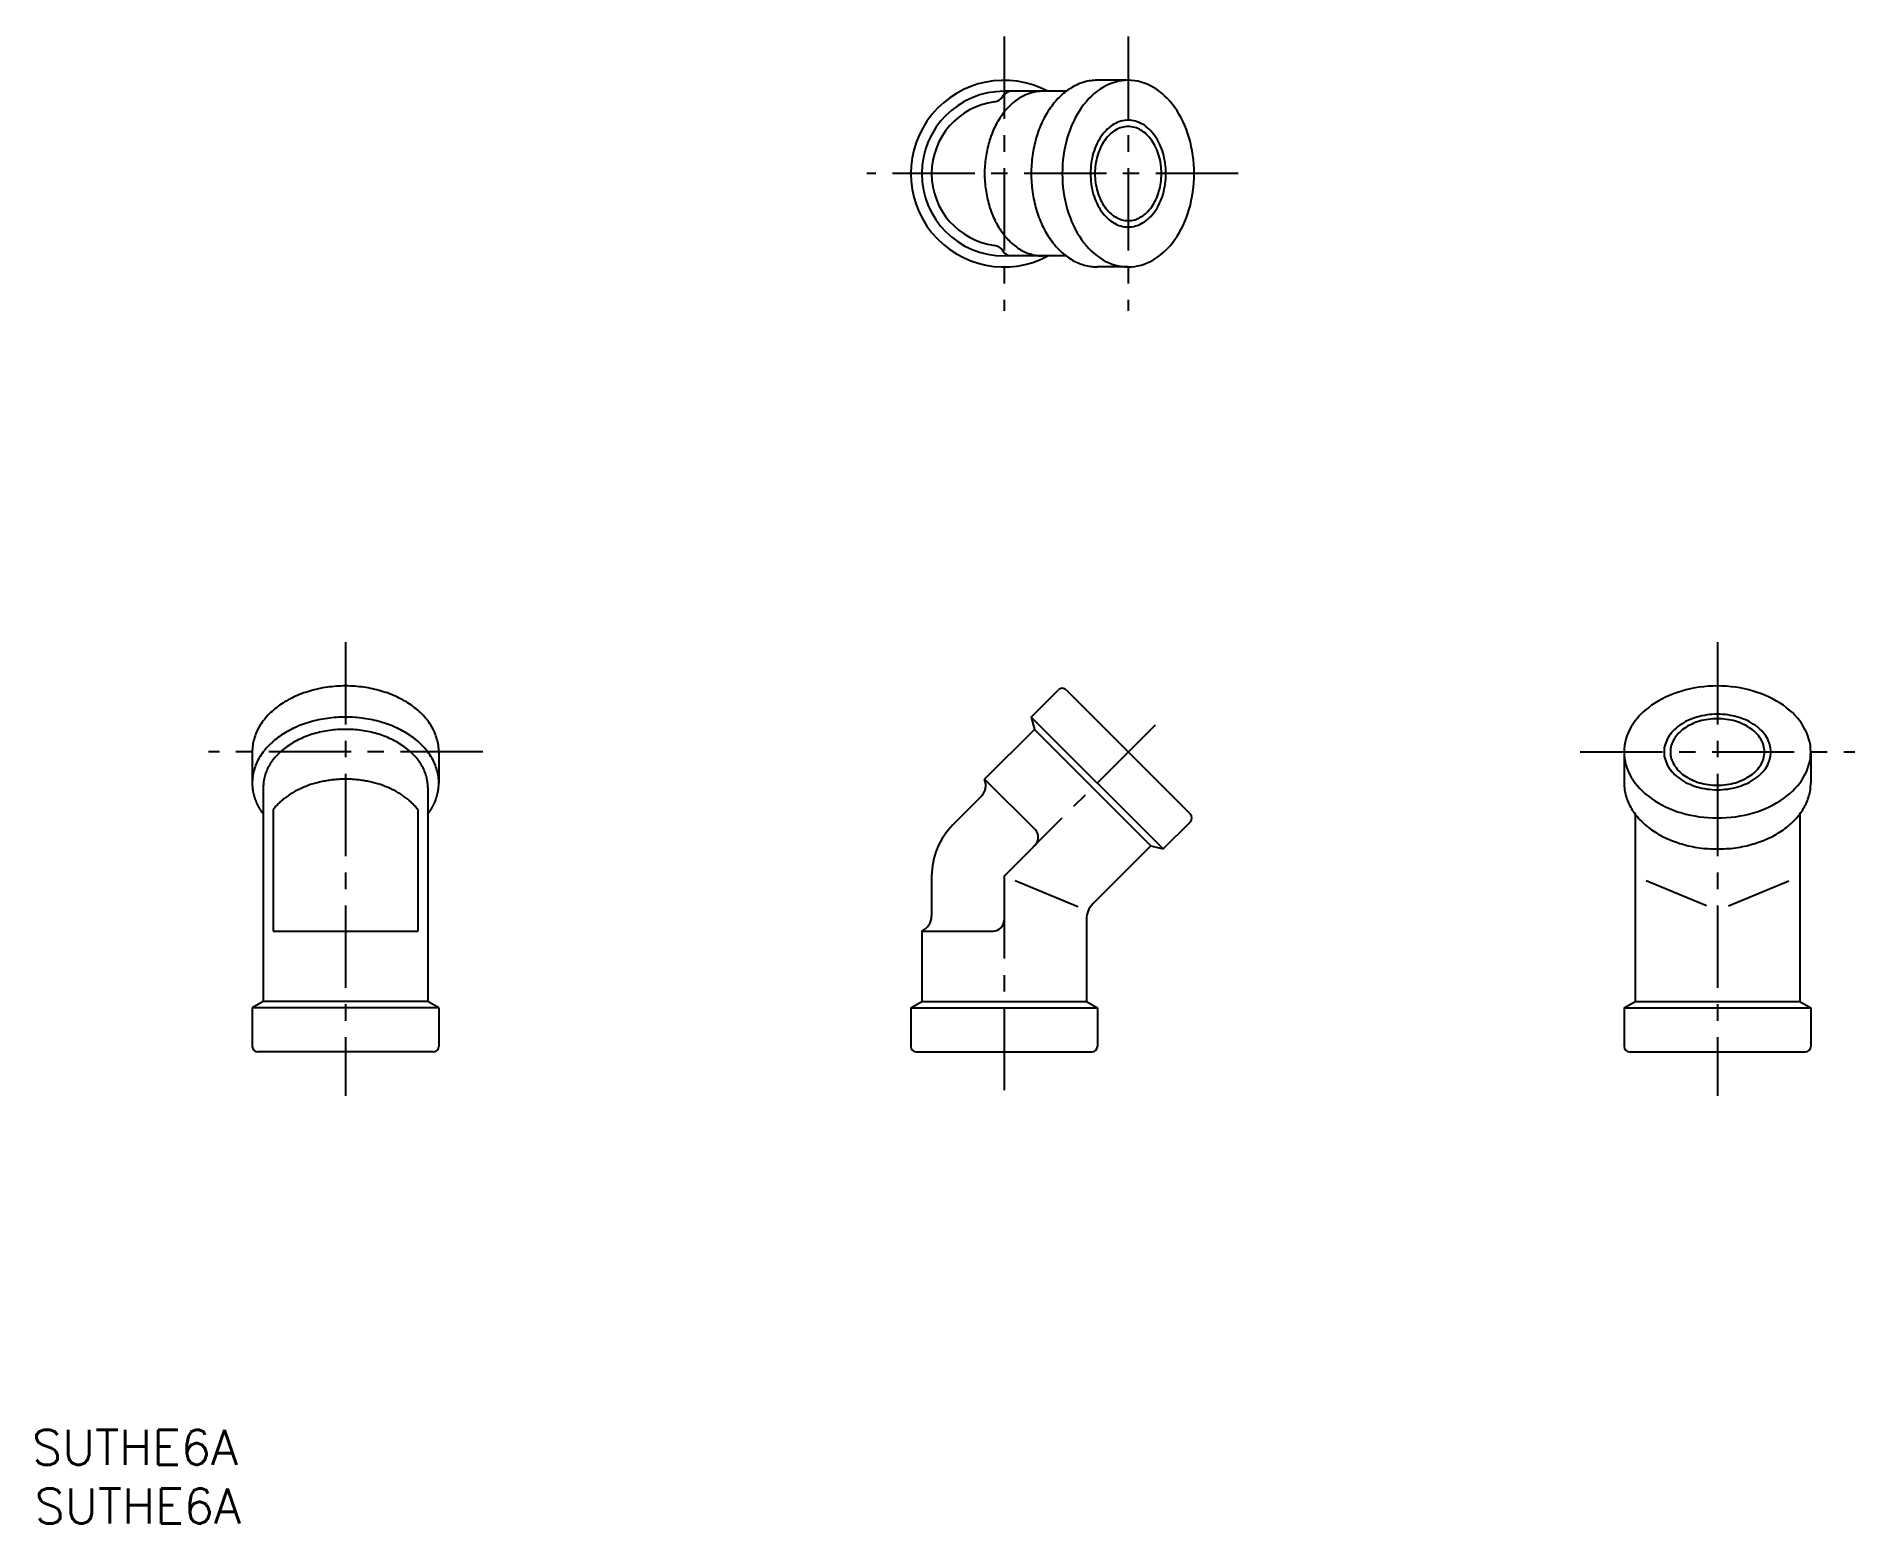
# Model space of a CAD drawing. Extents: x 125 to 291, y 34 to 169.
import ezdxf

# ---------------------------------------------------------------- set-up
doc = ezdxf.new("R2010")
doc.units = 0
doc.linetypes.add('CENTER', pattern=[12, 7.5, -1.5, 1.5, -1.5])
doc.layers.get('0').update_dxf_attribs({"linetype": 'CONTINUOUS'})
doc.layers.add('CENTER', color=1, linetype='CENTER')
doc.styles.get("Standard").update_dxf_attribs({"font": 'txt', "bigfont": 'BIGFONT'})

msp = doc.modelspace()

# ---------------------------------------------------------------- linework, layer by layer
at = {"color": 7, "linetype": 'CONTINUOUS'}
for p, q in [((219.13, 164.11), (213.48, 164.11)), ((224.79, 165.11), (221.96, 165.11)), ((219.13, 149.11), (213.48, 149.11)), ((224.79, 148.11), (221.96, 148.11)), ((215.95, 107.11), (218.43, 109.58)), ((219.13, 109.58), (230.45, 98.27)), ((215.95, 107.11), (216.25, 105.99)), ((215.95, 107.11), (227.97, 95.09)), ((211.71, 101.45), (216.25, 105.99)), ((216.25, 105.99), (226.86, 95.39)), ((144.98, 103.93), (144.98, 101.1)), ((161.98, 103.93), (161.98, 101.1)), ((269.98, 103.93), (269.98, 101.1)), ((286.98, 103.93), (286.98, 101.1)), ((211.71, 101.45), (216.3, 96.86)), ((145.98, 100.69), (145.98, 81.19)), ((160.98, 100.69), (160.98, 81.19)), ((208.81, 97.28), (211.37, 99.84)), ((146.88, 98.67), (146.88, 87.61)), ((160.08, 98.67), (160.08, 87.61)), ((270.98, 98.27), (270.98, 81.19)), ((285.98, 98.27), (285.98, 81.19)), ((227.97, 95.09), (230.45, 97.56)), ((216.3, 95.44), (213.48, 92.61)), ((221.56, 90.09), (226.86, 95.39)), ((226.86, 95.39), (227.97, 95.09)), ((206.88, 92.61), (206.88, 88.99)), ((213.48, 92.61), (213.48, 88.61)), ((220.2, 89.83), (214.48, 92.2)), ((277.48, 89.92), (271.98, 92.2)), ((279.48, 89.92), (284.98, 92.2)), ((220.98, 88.68), (220.98, 81.19)), ((146.88, 87.61), (160.08, 87.61)), ((205.98, 87.61), (205.98, 81.19)), ((205.98, 87.61), (212.48, 87.61)), ((145.98, 81.19), (144.98, 80.61)), ((160.98, 81.19), (145.98, 81.19)), ((161.98, 80.61), (160.98, 81.19)), ((204.98, 80.61), (205.98, 81.19)), ((205.98, 81.19), (220.98, 81.19)), ((220.98, 81.19), (221.98, 80.61)), ((269.98, 80.61), (270.98, 81.19)), ((270.98, 81.19), (285.98, 81.19)), ((285.98, 81.19), (286.98, 80.61)), ((161.98, 80.61), (144.98, 80.61)), ((144.98, 80.61), (144.98, 77.11)), ((161.98, 80.61), (161.98, 77.11)), ((204.98, 80.61), (204.98, 77.11)), ((204.98, 80.61), (221.98, 80.61)), ((221.98, 80.61), (221.98, 77.11)), ((269.98, 80.61), (269.98, 77.11)), ((269.98, 80.61), (286.98, 80.61)), ((286.98, 80.61), (286.98, 77.11)), ((161.48, 76.61), (145.48, 76.61)), ((205.48, 76.61), (221.48, 76.61)), ((270.48, 76.61), (286.48, 76.61))]:
    msp.add_line(p, q, dxfattribs=at)
for points in [[(217.01, 164.11, 0), (216.88, 164.11, 0), (216.75, 164.1, 0), (216.62, 164.09, 0), (216.49, 164.08, 0), (216.36, 164.06, 0), (216.23, 164.03, 0), (216.1, 164, 0), (215.98, 163.97, 0), (215.85, 163.93, 0), (215.72, 163.89, 0), (215.6, 163.84, 0), (215.47, 163.79, 0), (215.35, 163.74, 0), (215.22, 163.68, 0), (215.1, 163.61, 0), (214.98, 163.54, 0), (214.86, 163.47, 0), (214.74, 163.39, 0), (214.63, 163.31, 0), (214.51, 163.23, 0), (214.4, 163.14, 0), (214.28, 163.05, 0), (214.17, 162.95, 0), (214.06, 162.85, 0), (213.96, 162.75, 0), (213.85, 162.64, 0), (213.75, 162.53, 0), (213.65, 162.41, 0), (213.55, 162.29, 0), (213.45, 162.17, 0), (213.35, 162.04, 0), (213.26, 161.92, 0), (213.17, 161.78, 0), (213.08, 161.65, 0), (213, 161.51, 0), (212.91, 161.37, 0), (212.83, 161.23, 0), (212.75, 161.08, 0), (212.68, 160.93, 0), (212.6, 160.78, 0), (212.53, 160.63, 0), (212.46, 160.47, 0), (212.4, 160.31, 0), (212.33, 160.15, 0), (212.27, 159.99, 0), (212.22, 159.82, 0), (212.16, 159.65, 0), (212.11, 159.48, 0), (212.06, 159.31, 0), (212.02, 159.14, 0), (211.97, 158.97, 0), (211.94, 158.79, 0), (211.9, 158.61, 0), (211.87, 158.44, 0), (211.84, 158.26, 0), (211.81, 158.08, 0), (211.79, 157.9, 0), (211.76, 157.71, 0), (211.75, 157.53, 0), (211.73, 157.35, 0), (211.72, 157.16, 0), (211.71, 156.98, 0), (211.71, 156.8, 0), (211.71, 156.61, 0), (211.71, 156.43, 0), (211.71, 156.25, 0), (211.72, 156.06, 0), (211.73, 155.88, 0), (211.75, 155.69, 0), (211.76, 155.51, 0), (211.79, 155.33, 0), (211.81, 155.15, 0), (211.84, 154.97, 0), (211.87, 154.79, 0), (211.9, 154.61, 0), (211.94, 154.44, 0), (211.97, 154.26, 0), (212.02, 154.09, 0), (212.06, 153.91, 0), (212.11, 153.74, 0), (212.16, 153.57, 0), (212.22, 153.41, 0), (212.27, 153.24, 0), (212.33, 153.08, 0), (212.4, 152.92, 0), (212.46, 152.76, 0), (212.53, 152.6, 0), (212.6, 152.45, 0), (212.68, 152.29, 0), (212.75, 152.15, 0), (212.83, 152, 0), (212.91, 151.85, 0), (213, 151.71, 0), (213.08, 151.58, 0), (213.17, 151.44, 0), (213.26, 151.31, 0), (213.35, 151.18, 0), (213.45, 151.06, 0), (213.55, 150.93, 0), (213.65, 150.82, 0), (213.75, 150.7, 0), (213.85, 150.59, 0), (213.96, 150.48, 0), (214.06, 150.38, 0), (214.17, 150.28, 0), (214.28, 150.18, 0), (214.4, 150.09, 0), (214.51, 150, 0), (214.63, 149.91, 0), (214.74, 149.83, 0), (214.86, 149.76, 0), (214.98, 149.68, 0), (215.1, 149.62, 0), (215.22, 149.55, 0), (215.35, 149.49, 0), (215.47, 149.44, 0), (215.6, 149.38, 0), (215.72, 149.34, 0), (215.85, 149.29, 0), (215.98, 149.26, 0), (216.1, 149.22, 0), (216.23, 149.19, 0), (216.36, 149.17, 0), (216.49, 149.15, 0), (216.62, 149.13, 0), (216.75, 149.12, 0), (216.88, 149.12, 0), (217.01, 149.11, 0)], [(221.96, 165.11, 0), (221.81, 165.11, 0), (221.67, 165.1, 0), (221.52, 165.09, 0), (221.37, 165.07, 0), (221.22, 165.05, 0), (221.08, 165.02, 0), (220.93, 164.99, 0), (220.79, 164.95, 0), (220.64, 164.91, 0), (220.5, 164.86, 0), (220.36, 164.81, 0), (220.22, 164.75, 0), (220.07, 164.68, 0), (219.94, 164.62, 0), (219.8, 164.54, 0), (219.66, 164.47, 0), (219.53, 164.38, 0), (219.39, 164.3, 0), (219.26, 164.21, 0), (219.13, 164.11, 0), (219, 164.01, 0), (218.87, 163.9, 0), (218.75, 163.79, 0), (218.62, 163.68, 0), (218.5, 163.56, 0), (218.38, 163.44, 0), (218.26, 163.31, 0), (218.15, 163.18, 0), (218.03, 163.05, 0), (217.93, 162.91, 0), (217.82, 162.77, 0), (217.71, 162.62, 0), (217.61, 162.47, 0), (217.51, 162.32, 0), (217.41, 162.16, 0), (217.31, 162.01, 0), (217.22, 161.84, 0), (217.13, 161.68, 0), (217.05, 161.51, 0), (216.96, 161.34, 0), (216.88, 161.16, 0), (216.81, 160.98, 0), (216.73, 160.8, 0), (216.66, 160.62, 0), (216.59, 160.44, 0), (216.53, 160.25, 0), (216.47, 160.06, 0), (216.41, 159.87, 0), (216.35, 159.67, 0), (216.3, 159.48, 0), (216.25, 159.28, 0), (216.21, 159.08, 0), (216.17, 158.88, 0), (216.13, 158.68, 0), (216.1, 158.48, 0), (216.07, 158.27, 0), (216.04, 158.07, 0), (216.01, 157.86, 0), (216, 157.65, 0), (215.98, 157.45, 0), (215.97, 157.24, 0), (215.96, 157.03, 0), (215.95, 156.82, 0), (215.95, 156.61, 0), (215.95, 156.41, 0), (215.96, 156.2, 0), (215.97, 155.99, 0), (215.98, 155.78, 0), (216, 155.57, 0), (216.01, 155.37, 0), (216.04, 155.16, 0), (216.07, 154.96, 0), (216.1, 154.75, 0), (216.13, 154.55, 0), (216.17, 154.35, 0), (216.21, 154.15, 0), (216.25, 153.95, 0), (216.3, 153.75, 0), (216.35, 153.55, 0), (216.41, 153.36, 0), (216.47, 153.17, 0), (216.53, 152.98, 0), (216.59, 152.79, 0), (216.66, 152.61, 0), (216.73, 152.42, 0), (216.81, 152.24, 0), (216.88, 152.07, 0), (216.96, 151.89, 0), (217.05, 151.72, 0), (217.13, 151.55, 0), (217.22, 151.38, 0), (217.31, 151.22, 0), (217.41, 151.06, 0), (217.51, 150.91, 0), (217.61, 150.75, 0), (217.71, 150.6, 0), (217.82, 150.46, 0), (217.93, 150.31, 0), (218.03, 150.18, 0), (218.15, 150.04, 0), (218.26, 149.91, 0), (218.38, 149.79, 0), (218.5, 149.66, 0), (218.62, 149.55, 0), (218.75, 149.43, 0), (218.87, 149.32, 0), (219, 149.22, 0), (219.13, 149.12, 0), (219.26, 149.02, 0), (219.39, 148.93, 0), (219.53, 148.84, 0), (219.66, 148.76, 0), (219.8, 148.68, 0), (219.94, 148.61, 0), (220.07, 148.54, 0), (220.22, 148.48, 0), (220.36, 148.42, 0), (220.5, 148.37, 0), (220.64, 148.32, 0), (220.79, 148.28, 0), (220.93, 148.24, 0), (221.08, 148.21, 0), (221.22, 148.18, 0), (221.37, 148.15, 0), (221.52, 148.14, 0), (221.67, 148.12, 0), (221.81, 148.12, 0), (221.96, 148.11, 0)], [(224.79, 165.11, 0), (224.49, 165.1, 0), (224.2, 165.07, 0), (223.91, 165.02, 0), (223.62, 164.95, 0), (223.33, 164.86, 0), (223.04, 164.75, 0), (222.76, 164.62, 0), (222.49, 164.47, 0), (222.22, 164.3, 0), (221.96, 164.11, 0), (221.7, 163.9, 0), (221.45, 163.68, 0), (221.21, 163.44, 0), (220.98, 163.18, 0), (220.75, 162.91, 0), (220.54, 162.62, 0), (220.34, 162.32, 0), (220.14, 162.01, 0), (219.96, 161.68, 0), (219.79, 161.34, 0), (219.63, 160.98, 0), (219.49, 160.62, 0), (219.36, 160.25, 0), (219.24, 159.87, 0), (219.13, 159.48, 0), (219.04, 159.08, 0), (218.96, 158.68, 0), (218.89, 158.27, 0), (218.84, 157.86, 0), (218.81, 157.45, 0), (218.79, 157.03, 0), (218.78, 156.61, 0), (218.79, 156.2, 0), (218.81, 155.78, 0), (218.84, 155.37, 0), (218.89, 154.96, 0), (218.96, 154.55, 0), (219.04, 154.15, 0), (219.13, 153.75, 0), (219.24, 153.36, 0), (219.36, 152.98, 0), (219.49, 152.61, 0), (219.63, 152.24, 0), (219.79, 151.89, 0), (219.96, 151.55, 0), (220.14, 151.22, 0), (220.34, 150.91, 0), (220.54, 150.6, 0), (220.75, 150.31, 0), (220.98, 150.04, 0), (221.21, 149.79, 0), (221.45, 149.55, 0), (221.7, 149.32, 0), (221.96, 149.12, 0), (222.22, 148.93, 0), (222.49, 148.76, 0), (222.76, 148.61, 0), (223.04, 148.48, 0), (223.33, 148.37, 0), (223.62, 148.28, 0), (223.91, 148.21, 0), (224.2, 148.15, 0), (224.49, 148.12, 0), (224.79, 148.11, 0), (225.08, 148.12, 0), (225.38, 148.15, 0), (225.67, 148.21, 0), (225.96, 148.28, 0), (226.25, 148.37, 0), (226.53, 148.48, 0), (226.81, 148.61, 0), (227.09, 148.76, 0), (227.36, 148.93, 0), (227.62, 149.12, 0), (227.88, 149.32, 0), (228.13, 149.55, 0), (228.37, 149.79, 0), (228.6, 150.04, 0), (228.83, 150.31, 0), (229.04, 150.6, 0), (229.24, 150.91, 0), (229.44, 151.22, 0), (229.62, 151.55, 0), (229.79, 151.89, 0), (229.94, 152.24, 0), (230.09, 152.61, 0), (230.22, 152.98, 0), (230.34, 153.36, 0), (230.45, 153.75, 0), (230.54, 154.15, 0), (230.62, 154.55, 0), (230.68, 154.96, 0), (230.74, 155.37, 0), (230.77, 155.78, 0), (230.79, 156.2, 0), (230.8, 156.61, 0), (230.79, 157.03, 0), (230.77, 157.45, 0), (230.74, 157.86, 0), (230.68, 158.27, 0), (230.62, 158.68, 0), (230.54, 159.08, 0), (230.45, 159.48, 0), (230.34, 159.87, 0), (230.22, 160.25, 0), (230.09, 160.62, 0), (229.94, 160.98, 0), (229.79, 161.34, 0), (229.62, 161.68, 0), (229.44, 162.01, 0), (229.24, 162.32, 0), (229.04, 162.62, 0), (228.83, 162.91, 0), (228.6, 163.18, 0), (228.37, 163.44, 0), (228.13, 163.68, 0), (227.88, 163.9, 0), (227.62, 164.11, 0), (227.36, 164.3, 0), (227.09, 164.47, 0), (226.81, 164.62, 0), (226.53, 164.75, 0), (226.25, 164.86, 0), (225.96, 164.95, 0), (225.67, 165.02, 0), (225.38, 165.07, 0), (225.08, 165.1, 0), (224.79, 165.11, 0)], [(224.79, 161.48, 0), (224.62, 161.47, 0), (224.45, 161.45, 0), (224.28, 161.43, 0), (224.12, 161.38, 0), (223.95, 161.33, 0), (223.79, 161.27, 0), (223.63, 161.19, 0), (223.47, 161.11, 0), (223.32, 161.01, 0), (223.17, 160.9, 0), (223.02, 160.78, 0), (222.88, 160.66, 0), (222.74, 160.52, 0), (222.61, 160.37, 0), (222.48, 160.22, 0), (222.36, 160.05, 0), (222.24, 159.88, 0), (222.13, 159.7, 0), (222.03, 159.51, 0), (221.93, 159.31, 0), (221.84, 159.11, 0), (221.76, 158.91, 0), (221.68, 158.69, 0), (221.61, 158.47, 0), (221.55, 158.25, 0), (221.5, 158.03, 0), (221.45, 157.79, 0), (221.42, 157.56, 0), (221.39, 157.33, 0), (221.37, 157.09, 0), (221.35, 156.85, 0), (221.35, 156.61, 0), (221.35, 156.38, 0), (221.37, 156.14, 0), (221.39, 155.9, 0), (221.42, 155.66, 0), (221.45, 155.43, 0), (221.5, 155.2, 0), (221.55, 154.97, 0), (221.61, 154.75, 0), (221.68, 154.53, 0), (221.76, 154.32, 0), (221.84, 154.11, 0), (221.93, 153.91, 0), (222.03, 153.72, 0), (222.13, 153.53, 0), (222.24, 153.35, 0), (222.36, 153.17, 0), (222.48, 153.01, 0), (222.61, 152.85, 0), (222.74, 152.71, 0), (222.88, 152.57, 0), (223.02, 152.44, 0), (223.17, 152.32, 0), (223.32, 152.22, 0), (223.47, 152.12, 0), (223.63, 152.03, 0), (223.79, 151.96, 0), (223.95, 151.9, 0), (224.12, 151.84, 0), (224.28, 151.8, 0), (224.45, 151.77, 0), (224.62, 151.75, 0), (224.79, 151.75, 0), (224.96, 151.75, 0), (225.13, 151.77, 0), (225.29, 151.8, 0), (225.46, 151.84, 0), (225.62, 151.9, 0), (225.79, 151.96, 0), (225.95, 152.03, 0), (226.1, 152.12, 0), (226.26, 152.22, 0), (226.41, 152.32, 0), (226.56, 152.44, 0), (226.7, 152.57, 0), (226.84, 152.71, 0), (226.97, 152.85, 0), (227.1, 153.01, 0), (227.22, 153.17, 0), (227.34, 153.35, 0), (227.45, 153.53, 0), (227.55, 153.72, 0), (227.65, 153.91, 0), (227.74, 154.11, 0), (227.82, 154.32, 0), (227.9, 154.53, 0), (227.97, 154.75, 0), (228.03, 154.97, 0), (228.08, 155.2, 0), (228.13, 155.43, 0), (228.16, 155.66, 0), (228.19, 155.9, 0), (228.21, 156.14, 0), (228.22, 156.38, 0), (228.23, 156.61, 0), (228.22, 156.85, 0), (228.21, 157.09, 0), (228.19, 157.33, 0), (228.16, 157.56, 0), (228.13, 157.79, 0), (228.08, 158.03, 0), (228.03, 158.25, 0), (227.97, 158.47, 0), (227.9, 158.69, 0), (227.82, 158.91, 0), (227.74, 159.11, 0), (227.65, 159.31, 0), (227.55, 159.51, 0), (227.45, 159.7, 0), (227.34, 159.88, 0), (227.22, 160.05, 0), (227.1, 160.22, 0), (226.97, 160.37, 0), (226.84, 160.52, 0), (226.7, 160.66, 0), (226.56, 160.78, 0), (226.41, 160.9, 0), (226.26, 161.01, 0), (226.1, 161.11, 0), (225.95, 161.19, 0), (225.79, 161.27, 0), (225.62, 161.33, 0), (225.46, 161.38, 0), (225.29, 161.43, 0), (225.13, 161.45, 0), (224.96, 161.47, 0), (224.79, 161.48, 0)], [(224.79, 160.9, 0), (224.64, 160.89, 0), (224.49, 160.88, 0), (224.34, 160.85, 0), (224.2, 160.81, 0), (224.05, 160.77, 0), (223.91, 160.71, 0), (223.77, 160.65, 0), (223.63, 160.57, 0), (223.49, 160.49, 0), (223.36, 160.39, 0), (223.23, 160.29, 0), (223.11, 160.17, 0), (222.99, 160.05, 0), (222.87, 159.92, 0), (222.75, 159.79, 0), (222.65, 159.64, 0), (222.54, 159.49, 0), (222.45, 159.33, 0), (222.36, 159.16, 0), (222.27, 158.99, 0), (222.19, 158.81, 0), (222.12, 158.63, 0), (222.05, 158.44, 0), (221.99, 158.25, 0), (221.94, 158.06, 0), (221.89, 157.86, 0), (221.85, 157.65, 0), (221.82, 157.45, 0), (221.79, 157.24, 0), (221.78, 157.03, 0), (221.76, 156.82, 0), (221.76, 156.61, 0), (221.76, 156.4, 0), (221.78, 156.19, 0), (221.79, 155.99, 0), (221.82, 155.78, 0), (221.85, 155.57, 0), (221.89, 155.37, 0), (221.94, 155.17, 0), (221.99, 154.97, 0), (222.05, 154.78, 0), (222.12, 154.59, 0), (222.19, 154.41, 0), (222.27, 154.23, 0), (222.36, 154.06, 0), (222.45, 153.9, 0), (222.54, 153.74, 0), (222.65, 153.59, 0), (222.75, 153.44, 0), (222.87, 153.3, 0), (222.99, 153.17, 0), (223.11, 153.05, 0), (223.23, 152.94, 0), (223.36, 152.84, 0), (223.49, 152.74, 0), (223.63, 152.66, 0), (223.77, 152.58, 0), (223.91, 152.51, 0), (224.05, 152.46, 0), (224.2, 152.41, 0), (224.34, 152.38, 0), (224.49, 152.35, 0), (224.64, 152.34, 0), (224.79, 152.33, 0), (224.94, 152.34, 0), (225.09, 152.35, 0), (225.23, 152.38, 0), (225.38, 152.41, 0), (225.53, 152.46, 0), (225.67, 152.51, 0), (225.81, 152.58, 0), (225.95, 152.66, 0), (226.08, 152.74, 0), (226.22, 152.84, 0), (226.35, 152.94, 0), (226.47, 153.05, 0), (226.59, 153.17, 0), (226.71, 153.3, 0), (226.82, 153.44, 0), (226.93, 153.59, 0), (227.03, 153.74, 0), (227.13, 153.9, 0), (227.22, 154.06, 0), (227.31, 154.23, 0), (227.39, 154.41, 0), (227.46, 154.59, 0), (227.53, 154.78, 0), (227.59, 154.97, 0), (227.64, 155.17, 0), (227.69, 155.37, 0), (227.73, 155.57, 0), (227.76, 155.78, 0), (227.78, 155.99, 0), (227.8, 156.19, 0), (227.81, 156.4, 0), (227.82, 156.61, 0), (227.81, 156.82, 0), (227.8, 157.03, 0), (227.78, 157.24, 0), (227.76, 157.45, 0), (227.73, 157.65, 0), (227.69, 157.86, 0), (227.64, 158.06, 0), (227.59, 158.25, 0), (227.53, 158.44, 0), (227.46, 158.63, 0), (227.39, 158.81, 0), (227.31, 158.99, 0), (227.22, 159.16, 0), (227.13, 159.33, 0), (227.03, 159.49, 0), (226.93, 159.64, 0), (226.82, 159.79, 0), (226.71, 159.92, 0), (226.59, 160.05, 0), (226.47, 160.17, 0), (226.35, 160.29, 0), (226.22, 160.39, 0), (226.08, 160.49, 0), (225.95, 160.57, 0), (225.81, 160.65, 0), (225.67, 160.71, 0), (225.53, 160.77, 0), (225.38, 160.81, 0), (225.23, 160.85, 0), (225.09, 160.88, 0), (224.94, 160.89, 0), (224.79, 160.9, 0)], [(161.98, 103.93, 0), (161.97, 104.07, 0), (161.97, 104.22, 0), (161.95, 104.37, 0), (161.94, 104.52, 0), (161.91, 104.66, 0), (161.88, 104.81, 0), (161.85, 104.95, 0), (161.81, 105.1, 0), (161.77, 105.24, 0), (161.72, 105.39, 0), (161.67, 105.53, 0), (161.61, 105.67, 0), (161.55, 105.81, 0), (161.48, 105.95, 0), (161.41, 106.09, 0), (161.33, 106.23, 0), (161.25, 106.36, 0), (161.16, 106.5, 0), (161.07, 106.63, 0), (160.97, 106.76, 0), (160.87, 106.89, 0), (160.77, 107.02, 0), (160.66, 107.14, 0), (160.54, 107.27, 0), (160.43, 107.39, 0), (160.3, 107.51, 0), (160.18, 107.62, 0), (160.05, 107.74, 0), (159.91, 107.85, 0), (159.77, 107.96, 0), (159.63, 108.07, 0), (159.49, 108.18, 0), (159.34, 108.28, 0), (159.18, 108.38, 0), (159.03, 108.48, 0), (158.87, 108.57, 0), (158.71, 108.67, 0), (158.54, 108.75, 0), (158.37, 108.84, 0), (158.2, 108.92, 0), (158.02, 109, 0), (157.84, 109.08, 0), (157.66, 109.16, 0), (157.48, 109.23, 0), (157.3, 109.3, 0), (157.11, 109.36, 0), (156.92, 109.42, 0), (156.73, 109.48, 0), (156.53, 109.53, 0), (156.34, 109.59, 0), (156.14, 109.63, 0), (155.94, 109.68, 0), (155.74, 109.72, 0), (155.54, 109.76, 0), (155.34, 109.79, 0), (155.13, 109.82, 0), (154.93, 109.85, 0), (154.72, 109.87, 0), (154.52, 109.89, 0), (154.31, 109.91, 0), (154.1, 109.92, 0), (153.89, 109.93, 0), (153.68, 109.94, 0), (153.48, 109.94, 0), (153.27, 109.94, 0), (153.06, 109.93, 0), (152.85, 109.92, 0), (152.64, 109.91, 0), (152.44, 109.89, 0), (152.23, 109.87, 0), (152.02, 109.85, 0), (151.82, 109.82, 0), (151.61, 109.79, 0), (151.41, 109.76, 0), (151.21, 109.72, 0), (151.01, 109.68, 0), (150.81, 109.63, 0), (150.61, 109.59, 0), (150.42, 109.53, 0), (150.22, 109.48, 0), (150.03, 109.42, 0), (149.84, 109.36, 0), (149.65, 109.3, 0), (149.47, 109.23, 0), (149.29, 109.16, 0), (149.11, 109.08, 0), (148.93, 109, 0), (148.75, 108.92, 0), (148.58, 108.84, 0), (148.41, 108.75, 0), (148.25, 108.67, 0), (148.08, 108.57, 0), (147.92, 108.48, 0), (147.77, 108.38, 0), (147.61, 108.28, 0), (147.47, 108.18, 0), (147.32, 108.07, 0), (147.18, 107.96, 0), (147.04, 107.85, 0), (146.91, 107.74, 0), (146.78, 107.62, 0), (146.65, 107.51, 0), (146.53, 107.39, 0), (146.41, 107.27, 0), (146.29, 107.14, 0), (146.19, 107.02, 0), (146.08, 106.89, 0), (145.98, 106.76, 0), (145.88, 106.63, 0), (145.79, 106.5, 0), (145.71, 106.36, 0), (145.62, 106.23, 0), (145.54, 106.09, 0), (145.47, 105.95, 0), (145.41, 105.81, 0), (145.34, 105.67, 0), (145.28, 105.53, 0), (145.23, 105.39, 0), (145.18, 105.24, 0), (145.14, 105.1, 0), (145.1, 104.95, 0), (145.07, 104.81, 0), (145.04, 104.66, 0), (145.02, 104.52, 0), (145, 104.37, 0), (144.99, 104.22, 0), (144.98, 104.07, 0), (144.98, 103.93, 0)], [(269.98, 103.93, 0), (269.99, 103.63, 0), (270.02, 103.34, 0), (270.07, 103.05, 0), (270.14, 102.75, 0), (270.23, 102.47, 0), (270.34, 102.18, 0), (270.47, 101.9, 0), (270.62, 101.63, 0), (270.79, 101.36, 0), (270.98, 101.09, 0), (271.19, 100.84, 0), (271.41, 100.59, 0), (271.65, 100.35, 0), (271.9, 100.11, 0), (272.18, 99.89, 0), (272.46, 99.68, 0), (272.77, 99.47, 0), (273.08, 99.28, 0), (273.41, 99.1, 0), (273.75, 98.93, 0), (274.11, 98.77, 0), (274.47, 98.63, 0), (274.84, 98.49, 0), (275.22, 98.37, 0), (275.61, 98.27, 0), (276.01, 98.18, 0), (276.41, 98.1, 0), (276.82, 98.03, 0), (277.23, 97.98, 0), (277.64, 97.95, 0), (278.06, 97.92, 0), (278.48, 97.92, 0), (278.89, 97.92, 0), (279.31, 97.95, 0), (279.72, 97.98, 0), (280.13, 98.03, 0), (280.54, 98.1, 0), (280.94, 98.18, 0), (281.34, 98.27, 0), (281.73, 98.37, 0), (282.11, 98.49, 0), (282.48, 98.63, 0), (282.85, 98.77, 0), (283.2, 98.93, 0), (283.54, 99.1, 0), (283.87, 99.28, 0), (284.18, 99.47, 0), (284.49, 99.68, 0), (284.77, 99.89, 0), (285.05, 100.11, 0), (285.3, 100.35, 0), (285.54, 100.59, 0), (285.77, 100.84, 0), (285.97, 101.09, 0), (286.16, 101.36, 0), (286.33, 101.63, 0), (286.48, 101.9, 0), (286.61, 102.18, 0), (286.72, 102.47, 0), (286.81, 102.75, 0), (286.88, 103.05, 0), (286.94, 103.34, 0), (286.96, 103.63, 0), (286.98, 103.93, 0), (286.96, 104.22, 0), (286.94, 104.52, 0), (286.88, 104.81, 0), (286.81, 105.1, 0), (286.72, 105.39, 0), (286.61, 105.67, 0), (286.48, 105.95, 0), (286.33, 106.23, 0), (286.16, 106.5, 0), (285.97, 106.76, 0), (285.77, 107.02, 0), (285.54, 107.27, 0), (285.3, 107.51, 0), (285.05, 107.74, 0), (284.77, 107.96, 0), (284.49, 108.18, 0), (284.18, 108.38, 0), (283.87, 108.57, 0), (283.54, 108.75, 0), (283.2, 108.92, 0), (282.85, 109.08, 0), (282.48, 109.23, 0), (282.11, 109.36, 0), (281.73, 109.48, 0), (281.34, 109.59, 0), (280.94, 109.68, 0), (280.54, 109.76, 0), (280.13, 109.82, 0), (279.72, 109.87, 0), (279.31, 109.91, 0), (278.89, 109.93, 0), (278.48, 109.94, 0), (278.06, 109.93, 0), (277.64, 109.91, 0), (277.23, 109.87, 0), (276.82, 109.82, 0), (276.41, 109.76, 0), (276.01, 109.68, 0), (275.61, 109.59, 0), (275.22, 109.48, 0), (274.84, 109.36, 0), (274.47, 109.23, 0), (274.11, 109.08, 0), (273.75, 108.92, 0), (273.41, 108.75, 0), (273.08, 108.57, 0), (272.77, 108.38, 0), (272.46, 108.18, 0), (272.18, 107.96, 0), (271.9, 107.74, 0), (271.65, 107.51, 0), (271.41, 107.27, 0), (271.19, 107.02, 0), (270.98, 106.76, 0), (270.79, 106.5, 0), (270.62, 106.23, 0), (270.47, 105.95, 0), (270.34, 105.67, 0), (270.23, 105.39, 0), (270.14, 105.1, 0), (270.07, 104.81, 0), (270.02, 104.52, 0), (269.99, 104.22, 0), (269.98, 103.93, 0)], [(161.98, 101.1, 0), (161.97, 101.24, 0), (161.97, 101.39, 0), (161.95, 101.54, 0), (161.94, 101.69, 0), (161.91, 101.83, 0), (161.88, 101.98, 0), (161.85, 102.12, 0), (161.81, 102.27, 0), (161.77, 102.41, 0), (161.72, 102.56, 0), (161.67, 102.7, 0), (161.61, 102.84, 0), (161.55, 102.98, 0), (161.48, 103.12, 0), (161.41, 103.26, 0), (161.33, 103.4, 0), (161.25, 103.53, 0), (161.16, 103.67, 0), (161.07, 103.8, 0), (160.97, 103.93, 0), (160.87, 104.06, 0), (160.77, 104.19, 0), (160.66, 104.31, 0), (160.54, 104.44, 0), (160.43, 104.56, 0), (160.3, 104.68, 0), (160.18, 104.8, 0), (160.05, 104.91, 0), (159.91, 105.02, 0), (159.77, 105.13, 0), (159.63, 105.24, 0), (159.49, 105.35, 0), (159.34, 105.45, 0), (159.18, 105.55, 0), (159.03, 105.65, 0), (158.87, 105.74, 0), (158.71, 105.83, 0), (158.54, 105.92, 0), (158.37, 106.01, 0), (158.2, 106.09, 0), (158.02, 106.17, 0), (157.84, 106.25, 0), (157.66, 106.33, 0), (157.48, 106.4, 0), (157.3, 106.47, 0), (157.11, 106.53, 0), (156.92, 106.59, 0), (156.73, 106.65, 0), (156.53, 106.7, 0), (156.34, 106.76, 0), (156.14, 106.8, 0), (155.94, 106.85, 0), (155.74, 106.89, 0), (155.54, 106.93, 0), (155.34, 106.96, 0), (155.13, 106.99, 0), (154.93, 107.02, 0), (154.72, 107.04, 0), (154.52, 107.06, 0), (154.31, 107.08, 0), (154.1, 107.09, 0), (153.89, 107.1, 0), (153.68, 107.11, 0), (153.48, 107.11, 0), (153.27, 107.11, 0), (153.06, 107.1, 0), (152.85, 107.09, 0), (152.64, 107.08, 0), (152.44, 107.06, 0), (152.23, 107.04, 0), (152.02, 107.02, 0), (151.82, 106.99, 0), (151.61, 106.96, 0), (151.41, 106.93, 0), (151.21, 106.89, 0), (151.01, 106.85, 0), (150.81, 106.8, 0), (150.61, 106.76, 0), (150.42, 106.7, 0), (150.22, 106.65, 0), (150.03, 106.59, 0), (149.84, 106.53, 0), (149.65, 106.47, 0), (149.47, 106.4, 0), (149.29, 106.33, 0), (149.11, 106.25, 0), (148.93, 106.17, 0), (148.75, 106.09, 0), (148.58, 106.01, 0), (148.41, 105.92, 0), (148.25, 105.83, 0), (148.08, 105.74, 0), (147.92, 105.65, 0), (147.77, 105.55, 0), (147.61, 105.45, 0), (147.47, 105.35, 0), (147.32, 105.24, 0), (147.18, 105.13, 0), (147.04, 105.02, 0), (146.91, 104.91, 0), (146.78, 104.8, 0), (146.65, 104.68, 0), (146.53, 104.56, 0), (146.41, 104.44, 0), (146.29, 104.31, 0), (146.19, 104.19, 0), (146.08, 104.06, 0), (145.98, 103.93, 0), (145.88, 103.8, 0), (145.79, 103.67, 0), (145.71, 103.53, 0), (145.62, 103.4, 0), (145.54, 103.26, 0), (145.47, 103.12, 0), (145.41, 102.98, 0), (145.34, 102.84, 0), (145.28, 102.7, 0), (145.23, 102.56, 0), (145.18, 102.41, 0), (145.14, 102.27, 0), (145.1, 102.12, 0), (145.07, 101.98, 0), (145.04, 101.83, 0), (145.02, 101.69, 0), (145, 101.54, 0), (144.99, 101.39, 0), (144.98, 101.24, 0), (144.98, 101.1, 0)], [(273.61, 103.93, 0), (273.62, 103.76, 0), (273.63, 103.59, 0), (273.66, 103.42, 0), (273.7, 103.26, 0), (273.76, 103.09, 0), (273.82, 102.93, 0), (273.9, 102.77, 0), (273.98, 102.61, 0), (274.08, 102.46, 0), (274.19, 102.31, 0), (274.3, 102.16, 0), (274.43, 102.02, 0), (274.57, 101.88, 0), (274.72, 101.75, 0), (274.87, 101.62, 0), (275.04, 101.5, 0), (275.21, 101.38, 0), (275.39, 101.27, 0), (275.58, 101.16, 0), (275.77, 101.07, 0), (275.98, 100.98, 0), (276.18, 100.89, 0), (276.4, 100.82, 0), (276.61, 100.75, 0), (276.84, 100.69, 0), (277.06, 100.64, 0), (277.29, 100.59, 0), (277.53, 100.55, 0), (277.76, 100.53, 0), (278, 100.5, 0), (278.24, 100.49, 0), (278.48, 100.49, 0), (278.71, 100.49, 0), (278.95, 100.5, 0), (279.19, 100.53, 0), (279.42, 100.55, 0), (279.66, 100.59, 0), (279.89, 100.64, 0), (280.11, 100.69, 0), (280.34, 100.75, 0), (280.56, 100.82, 0), (280.77, 100.89, 0), (280.98, 100.98, 0), (281.18, 101.07, 0), (281.37, 101.16, 0), (281.56, 101.27, 0), (281.74, 101.38, 0), (281.92, 101.5, 0), (282.08, 101.62, 0), (282.24, 101.75, 0), (282.38, 101.88, 0), (282.52, 102.02, 0), (282.65, 102.16, 0), (282.76, 102.31, 0), (282.87, 102.46, 0), (282.97, 102.61, 0), (283.06, 102.77, 0), (283.13, 102.93, 0), (283.19, 103.09, 0), (283.25, 103.26, 0), (283.29, 103.42, 0), (283.32, 103.59, 0), (283.33, 103.76, 0), (283.34, 103.93, 0), (283.33, 104.1, 0), (283.32, 104.26, 0), (283.29, 104.43, 0), (283.25, 104.6, 0), (283.19, 104.76, 0), (283.13, 104.92, 0), (283.06, 105.09, 0), (282.97, 105.24, 0), (282.87, 105.4, 0), (282.76, 105.55, 0), (282.65, 105.69, 0), (282.52, 105.84, 0), (282.38, 105.98, 0), (282.24, 106.11, 0), (282.08, 106.24, 0), (281.92, 106.36, 0), (281.74, 106.47, 0), (281.56, 106.59, 0), (281.37, 106.69, 0), (281.18, 106.79, 0), (280.98, 106.88, 0), (280.77, 106.96, 0), (280.56, 107.04, 0), (280.34, 107.1, 0), (280.11, 107.17, 0), (279.89, 107.22, 0), (279.66, 107.26, 0), (279.42, 107.3, 0), (279.19, 107.33, 0), (278.95, 107.35, 0), (278.71, 107.36, 0), (278.48, 107.37, 0), (278.24, 107.36, 0), (278, 107.35, 0), (277.76, 107.33, 0), (277.53, 107.3, 0), (277.29, 107.26, 0), (277.06, 107.22, 0), (276.84, 107.17, 0), (276.61, 107.1, 0), (276.4, 107.04, 0), (276.18, 106.96, 0), (275.98, 106.88, 0), (275.77, 106.79, 0), (275.58, 106.69, 0), (275.39, 106.59, 0), (275.21, 106.47, 0), (275.04, 106.36, 0), (274.87, 106.24, 0), (274.72, 106.11, 0), (274.57, 105.98, 0), (274.43, 105.84, 0), (274.3, 105.69, 0), (274.19, 105.55, 0), (274.08, 105.4, 0), (273.98, 105.24, 0), (273.9, 105.09, 0), (273.82, 104.92, 0), (273.76, 104.76, 0), (273.7, 104.6, 0), (273.66, 104.43, 0), (273.63, 104.26, 0), (273.62, 104.1, 0), (273.61, 103.93, 0)], [(274.19, 103.93, 0), (274.2, 103.78, 0), (274.21, 103.63, 0), (274.24, 103.48, 0), (274.27, 103.34, 0), (274.32, 103.19, 0), (274.38, 103.05, 0), (274.44, 102.91, 0), (274.52, 102.77, 0), (274.6, 102.63, 0), (274.7, 102.5, 0), (274.8, 102.37, 0), (274.91, 102.24, 0), (275.04, 102.12, 0), (275.17, 102.01, 0), (275.3, 101.89, 0), (275.45, 101.78, 0), (275.6, 101.68, 0), (275.76, 101.59, 0), (275.92, 101.49, 0), (276.1, 101.41, 0), (276.27, 101.33, 0), (276.46, 101.26, 0), (276.64, 101.19, 0), (276.84, 101.13, 0), (277.03, 101.08, 0), (277.23, 101.03, 0), (277.44, 100.99, 0), (277.64, 100.96, 0), (277.85, 100.93, 0), (278.06, 100.91, 0), (278.26, 100.9, 0), (278.48, 100.9, 0), (278.69, 100.9, 0), (278.89, 100.91, 0), (279.1, 100.93, 0), (279.31, 100.96, 0), (279.52, 100.99, 0), (279.72, 101.03, 0), (279.92, 101.08, 0), (280.12, 101.13, 0), (280.31, 101.19, 0), (280.5, 101.26, 0), (280.68, 101.33, 0), (280.86, 101.41, 0), (281.03, 101.49, 0), (281.19, 101.59, 0), (281.35, 101.68, 0), (281.5, 101.78, 0), (281.65, 101.89, 0), (281.79, 102.01, 0), (281.92, 102.12, 0), (282.04, 102.24, 0), (282.15, 102.37, 0), (282.25, 102.5, 0), (282.35, 102.63, 0), (282.43, 102.77, 0), (282.51, 102.91, 0), (282.57, 103.05, 0), (282.63, 103.19, 0), (282.68, 103.34, 0), (282.71, 103.48, 0), (282.74, 103.63, 0), (282.75, 103.78, 0), (282.76, 103.93, 0), (282.75, 104.08, 0), (282.74, 104.22, 0), (282.71, 104.37, 0), (282.68, 104.52, 0), (282.63, 104.66, 0), (282.57, 104.81, 0), (282.51, 104.95, 0), (282.43, 105.09, 0), (282.35, 105.22, 0), (282.25, 105.36, 0), (282.15, 105.48, 0), (282.04, 105.61, 0), (281.92, 105.73, 0), (281.79, 105.85, 0), (281.65, 105.96, 0), (281.5, 106.07, 0), (281.35, 106.17, 0), (281.19, 106.27, 0), (281.03, 106.36, 0), (280.86, 106.44, 0), (280.68, 106.53, 0), (280.5, 106.6, 0), (280.31, 106.67, 0), (280.12, 106.72, 0), (279.92, 106.78, 0), (279.72, 106.83, 0), (279.52, 106.86, 0), (279.31, 106.9, 0), (279.1, 106.92, 0), (278.89, 106.94, 0), (278.69, 106.95, 0), (278.48, 106.95, 0), (278.26, 106.95, 0), (278.06, 106.94, 0), (277.85, 106.92, 0), (277.64, 106.9, 0), (277.44, 106.86, 0), (277.23, 106.83, 0), (277.03, 106.78, 0), (276.84, 106.72, 0), (276.64, 106.67, 0), (276.46, 106.6, 0), (276.27, 106.53, 0), (276.1, 106.44, 0), (275.92, 106.36, 0), (275.76, 106.27, 0), (275.6, 106.17, 0), (275.45, 106.07, 0), (275.3, 105.96, 0), (275.17, 105.85, 0), (275.04, 105.73, 0), (274.91, 105.61, 0), (274.8, 105.48, 0), (274.7, 105.36, 0), (274.6, 105.22, 0), (274.52, 105.09, 0), (274.44, 104.95, 0), (274.38, 104.81, 0), (274.32, 104.66, 0), (274.27, 104.52, 0), (274.24, 104.37, 0), (274.21, 104.22, 0), (274.2, 104.08, 0), (274.19, 103.93, 0)], [(160.98, 100.69, 0), (160.97, 100.82, 0), (160.97, 100.95, 0), (160.96, 101.08, 0), (160.94, 101.21, 0), (160.92, 101.34, 0), (160.89, 101.47, 0), (160.87, 101.6, 0), (160.83, 101.72, 0), (160.79, 101.85, 0), (160.75, 101.98, 0), (160.7, 102.11, 0), (160.65, 102.23, 0), (160.6, 102.35, 0), (160.54, 102.48, 0), (160.47, 102.6, 0), (160.41, 102.72, 0), (160.33, 102.84, 0), (160.25, 102.96, 0), (160.18, 103.08, 0), (160.09, 103.19, 0), (160, 103.3, 0), (159.91, 103.42, 0), (159.81, 103.53, 0), (159.71, 103.64, 0), (159.61, 103.74, 0), (159.5, 103.85, 0), (159.39, 103.95, 0), (159.27, 104.06, 0), (159.16, 104.15, 0), (159.03, 104.25, 0), (158.91, 104.35, 0), (158.78, 104.44, 0), (158.65, 104.53, 0), (158.51, 104.62, 0), (158.37, 104.71, 0), (158.23, 104.79, 0), (158.09, 104.87, 0), (157.94, 104.95, 0), (157.79, 105.03, 0), (157.64, 105.1, 0), (157.49, 105.17, 0), (157.33, 105.24, 0), (157.17, 105.31, 0), (157.01, 105.37, 0), (156.85, 105.43, 0), (156.68, 105.48, 0), (156.51, 105.54, 0), (156.35, 105.59, 0), (156.18, 105.64, 0), (156, 105.68, 0), (155.83, 105.73, 0), (155.65, 105.77, 0), (155.48, 105.8, 0), (155.3, 105.83, 0), (155.12, 105.86, 0), (154.94, 105.89, 0), (154.76, 105.92, 0), (154.58, 105.94, 0), (154.39, 105.95, 0), (154.21, 105.97, 0), (154.03, 105.98, 0), (153.84, 105.99, 0), (153.66, 105.99, 0), (153.48, 105.99, 0), (153.29, 105.99, 0), (153.11, 105.99, 0), (152.92, 105.98, 0), (152.74, 105.97, 0), (152.56, 105.95, 0), (152.38, 105.94, 0), (152.19, 105.92, 0), (152.01, 105.89, 0), (151.83, 105.86, 0), (151.65, 105.83, 0), (151.47, 105.8, 0), (151.3, 105.77, 0), (151.12, 105.73, 0), (150.95, 105.68, 0), (150.78, 105.64, 0), (150.6, 105.59, 0), (150.44, 105.54, 0), (150.27, 105.48, 0), (150.1, 105.43, 0), (149.94, 105.37, 0), (149.78, 105.31, 0), (149.62, 105.24, 0), (149.46, 105.17, 0), (149.31, 105.1, 0), (149.16, 105.03, 0), (149.01, 104.95, 0), (148.86, 104.87, 0), (148.72, 104.79, 0), (148.58, 104.71, 0), (148.44, 104.62, 0), (148.3, 104.53, 0), (148.17, 104.44, 0), (148.04, 104.35, 0), (147.92, 104.25, 0), (147.8, 104.15, 0), (147.68, 104.06, 0), (147.56, 103.95, 0), (147.45, 103.85, 0), (147.34, 103.74, 0), (147.24, 103.64, 0), (147.14, 103.53, 0), (147.04, 103.42, 0), (146.95, 103.3, 0), (146.86, 103.19, 0), (146.78, 103.08, 0), (146.7, 102.96, 0), (146.62, 102.84, 0), (146.55, 102.72, 0), (146.48, 102.6, 0), (146.41, 102.48, 0), (146.35, 102.35, 0), (146.3, 102.23, 0), (146.25, 102.11, 0), (146.2, 101.98, 0), (146.16, 101.85, 0), (146.12, 101.72, 0), (146.09, 101.6, 0), (146.06, 101.47, 0), (146.03, 101.34, 0), (146.01, 101.21, 0), (146, 101.08, 0), (145.99, 100.95, 0), (145.98, 100.82, 0), (145.98, 100.69, 0)], [(144.98, 101.1, 0), (144.98, 101.07, 0), (144.98, 101.05, 0), (144.98, 101.03, 0), (144.98, 101, 0), (144.98, 100.98, 0), (144.98, 100.96, 0), (144.98, 100.94, 0), (144.98, 100.91, 0), (144.98, 100.89, 0), (144.98, 100.87, 0), (144.98, 100.84, 0), (144.99, 100.82, 0), (144.99, 100.8, 0), (144.99, 100.78, 0), (144.99, 100.75, 0), (144.99, 100.73, 0), (144.99, 100.71, 0), (145, 100.68, 0), (145, 100.66, 0), (145, 100.64, 0), (145, 100.61, 0), (145.01, 100.59, 0), (145.01, 100.57, 0), (145.01, 100.55, 0), (145.01, 100.52, 0), (145.02, 100.5, 0), (145.02, 100.48, 0), (145.02, 100.45, 0), (145.03, 100.43, 0), (145.03, 100.41, 0), (145.03, 100.39, 0), (145.04, 100.36, 0), (145.04, 100.34, 0), (145.05, 100.32, 0), (145.05, 100.29, 0), (145.06, 100.27, 0), (145.06, 100.25, 0), (145.06, 100.23, 0), (145.07, 100.2, 0), (145.07, 100.18, 0), (145.08, 100.16, 0), (145.09, 100.14, 0), (145.09, 100.11, 0), (145.1, 100.09, 0), (145.1, 100.07, 0), (145.11, 100.04, 0), (145.11, 100.02, 0), (145.12, 100, 0), (145.12, 99.98, 0), (145.13, 99.95, 0), (145.14, 99.93, 0), (145.14, 99.91, 0), (145.15, 99.89, 0), (145.16, 99.86, 0), (145.16, 99.84, 0), (145.17, 99.82, 0), (145.18, 99.8, 0), (145.18, 99.77, 0), (145.19, 99.75, 0), (145.2, 99.73, 0), (145.21, 99.71, 0), (145.21, 99.68, 0), (145.22, 99.66, 0), (145.23, 99.64, 0), (145.24, 99.62, 0), (145.25, 99.59, 0), (145.25, 99.57, 0), (145.26, 99.55, 0), (145.27, 99.53, 0), (145.28, 99.51, 0), (145.29, 99.48, 0), (145.3, 99.46, 0), (145.31, 99.44, 0), (145.31, 99.42, 0), (145.32, 99.39, 0), (145.33, 99.37, 0), (145.34, 99.35, 0), (145.35, 99.33, 0), (145.36, 99.31, 0), (145.37, 99.28, 0), (145.38, 99.26, 0), (145.39, 99.24, 0), (145.4, 99.22, 0), (145.41, 99.2, 0), (145.42, 99.18, 0), (145.43, 99.15, 0), (145.44, 99.13, 0), (145.45, 99.11, 0), (145.46, 99.09, 0), (145.47, 99.07, 0), (145.49, 99.05, 0), (145.5, 99.02, 0), (145.51, 99, 0), (145.52, 98.98, 0), (145.53, 98.96, 0), (145.54, 98.94, 0), (145.56, 98.92, 0), (145.57, 98.89, 0), (145.58, 98.87, 0), (145.59, 98.85, 0), (145.6, 98.83, 0), (145.62, 98.81, 0), (145.63, 98.79, 0), (145.64, 98.77, 0), (145.65, 98.75, 0), (145.67, 98.72, 0), (145.68, 98.7, 0), (145.69, 98.68, 0), (145.71, 98.66, 0), (145.72, 98.64, 0), (145.73, 98.62, 0), (145.75, 98.6, 0), (145.76, 98.58, 0), (145.77, 98.56, 0), (145.79, 98.54, 0), (145.8, 98.52, 0), (145.81, 98.49, 0), (145.83, 98.47, 0), (145.84, 98.45, 0), (145.86, 98.43, 0), (145.87, 98.41, 0), (145.89, 98.39, 0), (145.9, 98.37, 0), (145.91, 98.35, 0), (145.93, 98.33, 0), (145.94, 98.31, 0), (145.96, 98.29, 0), (145.98, 98.27, 0)], [(160.08, 98.67, 0), (160.01, 98.75, 0), (159.95, 98.82, 0), (159.89, 98.9, 0), (159.82, 98.98, 0), (159.75, 99.05, 0), (159.68, 99.12, 0), (159.61, 99.2, 0), (159.54, 99.27, 0), (159.46, 99.34, 0), (159.39, 99.41, 0), (159.31, 99.48, 0), (159.23, 99.55, 0), (159.15, 99.62, 0), (159.06, 99.69, 0), (158.98, 99.75, 0), (158.89, 99.82, 0), (158.8, 99.88, 0), (158.71, 99.94, 0), (158.62, 100.01, 0), (158.53, 100.07, 0), (158.44, 100.13, 0), (158.34, 100.18, 0), (158.25, 100.24, 0), (158.15, 100.3, 0), (158.05, 100.35, 0), (157.95, 100.41, 0), (157.84, 100.46, 0), (157.74, 100.51, 0), (157.64, 100.56, 0), (157.53, 100.61, 0), (157.43, 100.66, 0), (157.32, 100.7, 0), (157.21, 100.75, 0), (157.1, 100.79, 0), (156.99, 100.83, 0), (156.88, 100.88, 0), (156.76, 100.92, 0), (156.65, 100.95, 0), (156.54, 100.99, 0), (156.42, 101.03, 0), (156.3, 101.06, 0), (156.19, 101.09, 0), (156.07, 101.12, 0), (155.95, 101.16, 0), (155.83, 101.18, 0), (155.71, 101.21, 0), (155.59, 101.24, 0), (155.47, 101.26, 0), (155.35, 101.28, 0), (155.22, 101.31, 0), (155.1, 101.33, 0), (154.98, 101.34, 0), (154.85, 101.36, 0), (154.73, 101.38, 0), (154.61, 101.39, 0), (154.48, 101.4, 0), (154.36, 101.42, 0), (154.23, 101.42, 0), (154.1, 101.43, 0), (153.98, 101.44, 0), (153.85, 101.44, 0), (153.73, 101.45, 0), (153.6, 101.45, 0), (153.48, 101.45, 0), (153.35, 101.45, 0), (153.22, 101.45, 0), (153.1, 101.44, 0), (152.97, 101.44, 0), (152.85, 101.43, 0), (152.72, 101.42, 0), (152.59, 101.42, 0), (152.47, 101.4, 0), (152.34, 101.39, 0), (152.22, 101.38, 0), (152.1, 101.36, 0), (151.97, 101.34, 0), (151.85, 101.33, 0), (151.73, 101.31, 0), (151.6, 101.28, 0), (151.48, 101.26, 0), (151.36, 101.24, 0), (151.24, 101.21, 0), (151.12, 101.18, 0), (151, 101.16, 0), (150.88, 101.12, 0), (150.76, 101.09, 0), (150.65, 101.06, 0), (150.53, 101.03, 0), (150.42, 100.99, 0), (150.3, 100.95, 0), (150.19, 100.92, 0), (150.07, 100.88, 0), (149.96, 100.83, 0), (149.85, 100.79, 0), (149.74, 100.75, 0), (149.63, 100.7, 0), (149.53, 100.66, 0), (149.42, 100.61, 0), (149.31, 100.56, 0), (149.21, 100.51, 0), (149.11, 100.46, 0), (149, 100.41, 0), (148.9, 100.35, 0), (148.8, 100.3, 0), (148.71, 100.24, 0), (148.61, 100.18, 0), (148.51, 100.13, 0), (148.42, 100.07, 0), (148.33, 100.01, 0), (148.24, 99.94, 0), (148.15, 99.88, 0), (148.06, 99.82, 0), (147.97, 99.75, 0), (147.89, 99.69, 0), (147.81, 99.62, 0), (147.72, 99.55, 0), (147.64, 99.48, 0), (147.56, 99.41, 0), (147.49, 99.34, 0), (147.41, 99.27, 0), (147.34, 99.2, 0), (147.27, 99.12, 0), (147.2, 99.05, 0), (147.13, 98.98, 0), (147.06, 98.9, 0), (147, 98.82, 0), (146.94, 98.75, 0), (146.88, 98.67, 0)], [(160.98, 98.27, 0), (160.99, 98.29, 0), (161.01, 98.31, 0), (161.02, 98.33, 0), (161.04, 98.35, 0), (161.05, 98.37, 0), (161.06, 98.39, 0), (161.08, 98.41, 0), (161.09, 98.43, 0), (161.11, 98.45, 0), (161.12, 98.47, 0), (161.14, 98.49, 0), (161.15, 98.52, 0), (161.16, 98.54, 0), (161.18, 98.56, 0), (161.19, 98.58, 0), (161.21, 98.6, 0), (161.22, 98.62, 0), (161.23, 98.64, 0), (161.25, 98.66, 0), (161.26, 98.68, 0), (161.27, 98.7, 0), (161.28, 98.72, 0), (161.3, 98.75, 0), (161.31, 98.77, 0), (161.32, 98.79, 0), (161.34, 98.81, 0), (161.35, 98.83, 0), (161.36, 98.85, 0), (161.37, 98.87, 0), (161.38, 98.89, 0), (161.4, 98.92, 0), (161.41, 98.94, 0), (161.42, 98.96, 0), (161.43, 98.98, 0), (161.44, 99, 0), (161.45, 99.02, 0), (161.47, 99.05, 0), (161.48, 99.07, 0), (161.49, 99.09, 0), (161.5, 99.11, 0), (161.51, 99.13, 0), (161.52, 99.15, 0), (161.53, 99.18, 0), (161.54, 99.2, 0), (161.55, 99.22, 0), (161.56, 99.24, 0), (161.57, 99.26, 0), (161.58, 99.28, 0), (161.59, 99.31, 0), (161.6, 99.33, 0), (161.61, 99.35, 0), (161.62, 99.37, 0), (161.63, 99.39, 0), (161.64, 99.42, 0), (161.65, 99.44, 0), (161.66, 99.46, 0), (161.66, 99.48, 0), (161.67, 99.51, 0), (161.68, 99.53, 0), (161.69, 99.55, 0), (161.7, 99.57, 0), (161.71, 99.59, 0), (161.71, 99.62, 0), (161.72, 99.64, 0), (161.73, 99.66, 0), (161.74, 99.68, 0), (161.75, 99.71, 0), (161.75, 99.73, 0), (161.76, 99.75, 0), (161.77, 99.77, 0), (161.77, 99.8, 0), (161.78, 99.82, 0), (161.79, 99.84, 0), (161.79, 99.86, 0), (161.8, 99.89, 0), (161.81, 99.91, 0), (161.81, 99.93, 0), (161.82, 99.95, 0), (161.83, 99.98, 0), (161.83, 100, 0), (161.84, 100.02, 0), (161.84, 100.04, 0), (161.85, 100.07, 0), (161.85, 100.09, 0), (161.86, 100.11, 0), (161.87, 100.14, 0), (161.87, 100.16, 0), (161.88, 100.18, 0), (161.88, 100.2, 0), (161.89, 100.23, 0), (161.89, 100.25, 0), (161.9, 100.27, 0), (161.9, 100.29, 0), (161.9, 100.32, 0), (161.91, 100.34, 0), (161.91, 100.36, 0), (161.92, 100.39, 0), (161.92, 100.41, 0), (161.92, 100.43, 0), (161.93, 100.45, 0), (161.93, 100.48, 0), (161.93, 100.5, 0), (161.94, 100.52, 0), (161.94, 100.55, 0), (161.94, 100.57, 0), (161.94, 100.59, 0), (161.95, 100.61, 0), (161.95, 100.64, 0), (161.95, 100.66, 0), (161.96, 100.68, 0), (161.96, 100.71, 0), (161.96, 100.73, 0), (161.96, 100.75, 0), (161.96, 100.78, 0), (161.97, 100.8, 0), (161.97, 100.82, 0), (161.97, 100.84, 0), (161.97, 100.87, 0), (161.97, 100.89, 0), (161.97, 100.91, 0), (161.97, 100.94, 0), (161.97, 100.96, 0), (161.97, 100.98, 0), (161.97, 101, 0), (161.97, 101.03, 0), (161.97, 101.05, 0), (161.98, 101.07, 0), (161.98, 101.1, 0)], [(269.98, 101.1, 0), (269.98, 100.95, 0), (269.99, 100.8, 0), (270, 100.66, 0), (270.02, 100.51, 0), (270.04, 100.36, 0), (270.07, 100.22, 0), (270.1, 100.07, 0), (270.14, 99.93, 0), (270.18, 99.78, 0), (270.23, 99.64, 0), (270.28, 99.5, 0), (270.34, 99.35, 0), (270.4, 99.21, 0), (270.47, 99.07, 0), (270.55, 98.94, 0), (270.62, 98.8, 0), (270.7, 98.66, 0), (270.79, 98.53, 0), (270.88, 98.4, 0), (270.98, 98.27, 0), (271.08, 98.14, 0), (271.19, 98.01, 0), (271.29, 97.88, 0), (271.41, 97.76, 0), (271.53, 97.64, 0), (271.65, 97.52, 0), (271.77, 97.4, 0), (271.9, 97.29, 0), (272.04, 97.17, 0), (272.18, 97.06, 0), (272.32, 96.95, 0), (272.46, 96.85, 0), (272.61, 96.75, 0), (272.77, 96.65, 0), (272.92, 96.55, 0), (273.08, 96.45, 0), (273.25, 96.36, 0), (273.41, 96.27, 0), (273.58, 96.18, 0), (273.75, 96.1, 0), (273.93, 96.02, 0), (274.11, 95.94, 0), (274.29, 95.87, 0), (274.47, 95.8, 0), (274.65, 95.73, 0), (274.84, 95.67, 0), (275.03, 95.6, 0), (275.22, 95.55, 0), (275.42, 95.49, 0), (275.61, 95.44, 0), (275.81, 95.39, 0), (276.01, 95.35, 0), (276.21, 95.31, 0), (276.41, 95.27, 0), (276.61, 95.23, 0), (276.82, 95.2, 0), (277.02, 95.18, 0), (277.23, 95.15, 0), (277.44, 95.13, 0), (277.64, 95.12, 0), (277.85, 95.1, 0), (278.06, 95.1, 0), (278.27, 95.09, 0), (278.48, 95.09, 0), (278.68, 95.09, 0), (278.89, 95.1, 0), (279.1, 95.1, 0), (279.31, 95.12, 0), (279.52, 95.13, 0), (279.72, 95.15, 0), (279.93, 95.18, 0), (280.13, 95.2, 0), (280.34, 95.23, 0), (280.54, 95.27, 0), (280.74, 95.31, 0), (280.94, 95.35, 0), (281.14, 95.39, 0), (281.34, 95.44, 0), (281.54, 95.49, 0), (281.73, 95.55, 0), (281.92, 95.6, 0), (282.11, 95.67, 0), (282.3, 95.73, 0), (282.48, 95.8, 0), (282.67, 95.87, 0), (282.85, 95.94, 0), (283.02, 96.02, 0), (283.2, 96.1, 0), (283.37, 96.18, 0), (283.54, 96.27, 0), (283.7, 96.36, 0), (283.87, 96.45, 0), (284.03, 96.55, 0), (284.18, 96.65, 0), (284.34, 96.75, 0), (284.49, 96.85, 0), (284.63, 96.95, 0), (284.77, 97.06, 0), (284.91, 97.17, 0), (285.05, 97.29, 0), (285.18, 97.4, 0), (285.3, 97.52, 0), (285.43, 97.64, 0), (285.54, 97.76, 0), (285.66, 97.88, 0), (285.77, 98.01, 0), (285.87, 98.14, 0), (285.97, 98.27, 0), (286.07, 98.4, 0), (286.16, 98.53, 0), (286.25, 98.66, 0), (286.33, 98.8, 0), (286.41, 98.94, 0), (286.48, 99.07, 0), (286.55, 99.21, 0), (286.61, 99.35, 0), (286.67, 99.5, 0), (286.72, 99.64, 0), (286.77, 99.78, 0), (286.81, 99.93, 0), (286.85, 100.07, 0), (286.88, 100.22, 0), (286.91, 100.36, 0), (286.94, 100.51, 0), (286.95, 100.66, 0), (286.96, 100.8, 0), (286.97, 100.95, 0), (286.98, 101.1, 0)]]:
    msp.add_polyline3d(points, dxfattribs=at)
for centre, radius, start, end in [((213.48, 156.61), 8.5, 61.9275, 298.0725), ((213.48, 156.61), 7.5, 90, 270), ((214.19, 163.11), 1, 90, 148.8714), ((213.48, 156.61), 6.6, 97.5608, 262.4392), ((212.48, 164.15), 1, 277.5608, 328.8714), ((212.48, 149.08), 1, 31.1286, 82.4392), ((214.19, 150.11), 1, 211.1286, 270), ((218.78, 109.23), 0.5, 44.9999, 134.9999), ((210.31, 100.9), 1.5, 315, 21.5196), ((230.09, 97.92), 0.5, 314.9999, 44.9999), ((213.48, 92.61), 6.6, 135, 180), ((215.6, 96.15), 1, 315, 45), ((222.98, 88.68), 2, 135, 180), ((205.38, 88.99), 1.5, 293.5781, 0), ((212.48, 88.61), 1, 270, 0), ((145.48, 77.11), 0.5, 180, 270), ((161.48, 77.11), 0.5, 270, 0), ((205.48, 77.11), 0.5, 180, 270), ((221.48, 77.11), 0.5, 270, 0), ((270.48, 77.11), 0.5, 180, 270), ((286.48, 77.11), 0.5, 270, 0)]:
    msp.add_arc(centre, radius, start, end, dxfattribs=at)
at = {"layer": 'CENTER', "color": 1, "linetype": 'CENTER'}
for p, q in [((213.48, 169.11), (213.48, 144.11)), ((224.79, 169.11), (224.79, 144.11)), ((234.8, 156.61), (200.98, 156.61)), ((153.48, 113.94), (153.48, 72.61)), ((278.48, 113.94), (278.48, 72.61)), ((213.48, 92.61), (228.32, 107.46)), ((165.98, 103.93), (140.98, 103.93)), ((265.98, 103.93), (290.98, 103.93)), ((213.48, 92.61), (213.48, 72.61))]:
    msp.add_line(p, q, dxfattribs=at)

# ---------------------------------------------------------------- texts
at = {"color": 7, "linetype": 'CONTINUOUS'}
for p in [(124.9, 38.99), (125.16, 33.64)]:
    msp.add_text('SUTHE6A', height=3.2, dxfattribs=at).set_placement(p)

doc.saveas('drawing.dxf')
